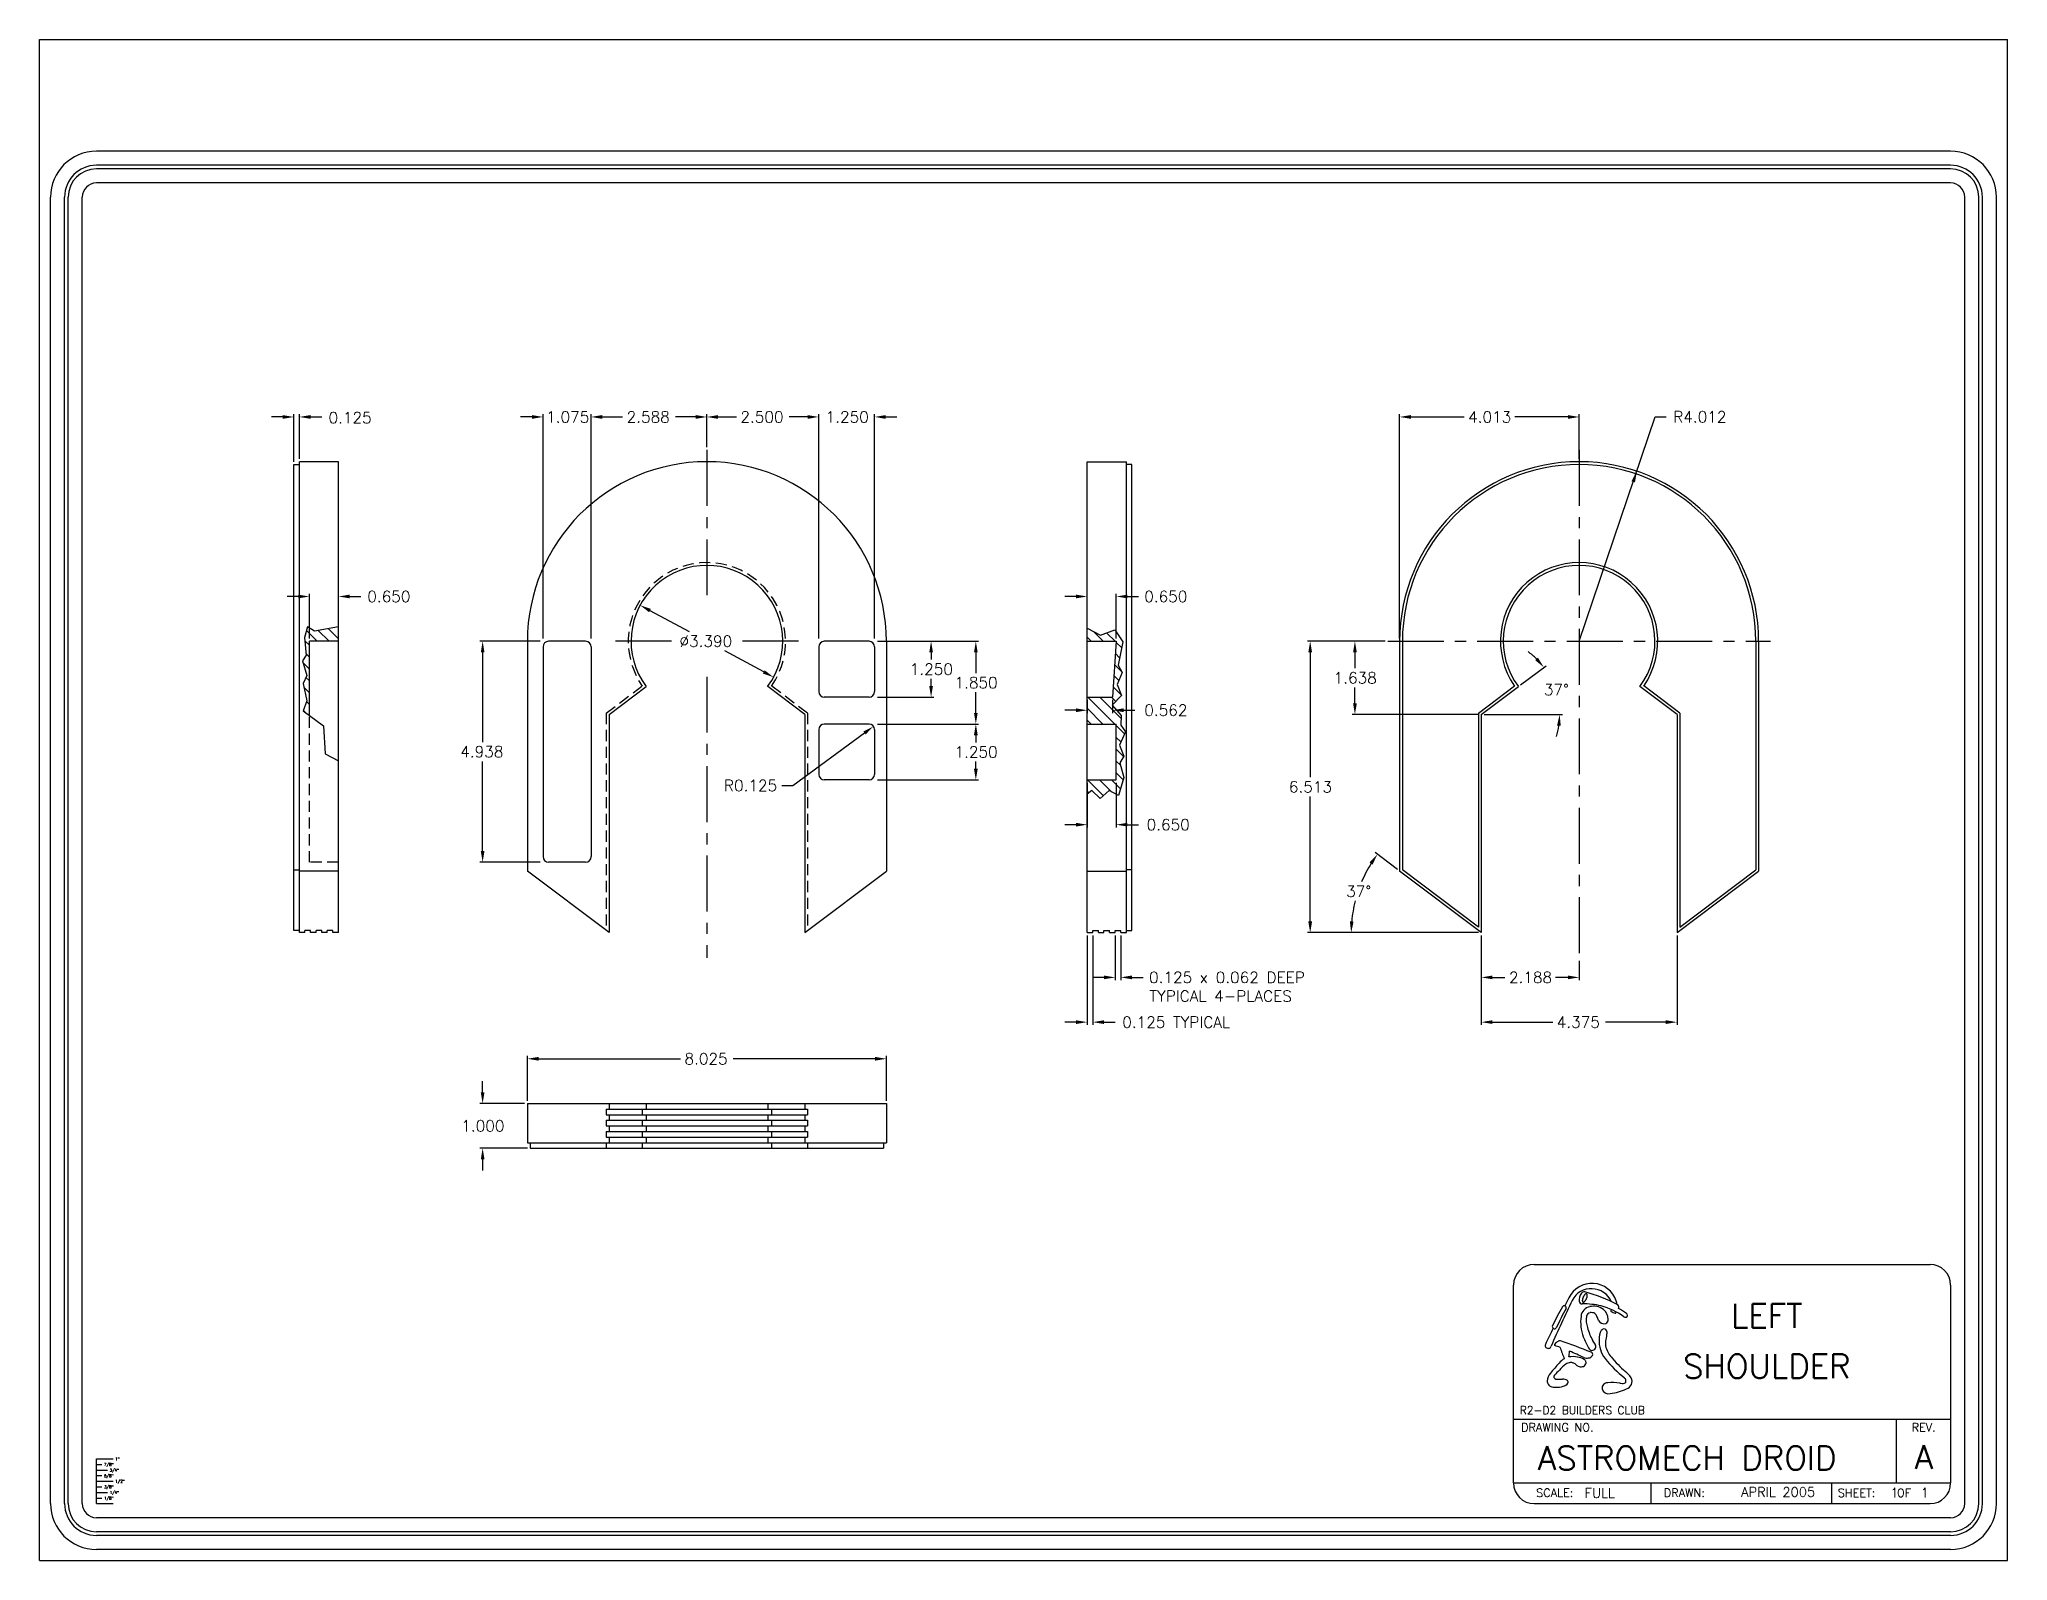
# Model space of a CAD drawing. Extents: x 0 to 44, y 0 to 34.
import ezdxf
from ezdxf.enums import TextEntityAlignment as Align

# ---------------------------------------------------------------- set-up
doc = ezdxf.new("R2010")
doc.units = 0
doc.linetypes.add('CENTER', pattern=[2, 1.25, -0.25, 0.25, -0.25])
doc.linetypes.add('HIDDEN', pattern=[0.375, 0.25, -0.125])
doc.layers.get('0').update_dxf_attribs({"linetype": 'CONTINUOUS'})
for name, color, linetype in [('DIMENSIONS', 1, 'CONTINUOUS'), ('FORM', 5, 'CONTINUOUS'), ('SHOULDER_-_LEFT', 7, 'CONTINUOUS')]:
    doc.layers.add(name, color=color, linetype=linetype)
doc.styles.get("Standard").update_dxf_attribs({"font": 'simplex.shx'})

msp = doc.modelspace()

# ---------------------------------------------------------------- linework, layer by layer
for p, q in [((0, 0), (0, 34)), ((0, 34), (44, 34)), ((44, 0), (44, 34)), ((1.274, 1.274), (1.274, 2.274)), ((1.274, 2.274), (1.649, 2.274)), ((1.274, 2.149), (1.399, 2.149)), ((1.274, 2.024), (1.524, 2.024)), ((1.274, 1.899), (1.399, 1.899)), ((1.274, 1.774), (1.649, 1.774)), ((1.274, 1.649), (1.399, 1.649)), ((1.274, 1.524), (1.524, 1.524)), ((1.274, 1.399), (1.399, 1.399)), ((1.274, 1.274), (1.649, 1.274)), ((0, 0), (44, 0))]:
    msp.add_line(p, q)
at = {"layer": 'DIMENSIONS'}
for p, q in [((5.437, 25.561), (5.187, 25.561)), ((5.687, 24.561), (5.687, 25.623)), ((5.812, 24.623), (5.812, 25.623)), ((6.062, 25.561), (6.312, 25.561)), ((11.009, 25.561), (10.759, 25.561)), ((11.259, 20.611), (11.259, 25.623)), ((12.334, 20.611), (12.334, 25.623)), ((12.334, 20.611), (12.334, 25.623)), ((12.584, 25.561), (12.834, 25.561)), ((12.584, 25.561), (13.038, 25.561)), ((14.672, 25.561), (14.218, 25.561)), ((14.922, 24.888), (14.922, 25.623)), ((14.922, 24.888), (14.922, 25.623)), ((15.172, 25.561), (15.582, 25.561)), ((17.172, 25.561), (16.762, 25.561)), ((17.172, 25.561), (16.922, 25.561)), ((17.422, 20.611), (17.422, 25.623)), ((17.422, 20.611), (17.422, 25.623)), ((18.672, 20.611), (18.672, 25.623)), ((18.922, 25.561), (19.172, 25.561)), ((30.409, 20.611), (30.409, 25.623)), ((30.659, 25.561), (31.849, 25.561)), ((34.171, 25.561), (32.981, 25.561)), ((34.421, 24.623), (34.421, 25.623)), ((34.421, 20.548), (36.122, 25.561)), ((36.122, 25.561), (36.368, 25.561)), ((6.037, 20.611), (6.037, 21.611)), ((6.687, 20.611), (6.687, 21.611)), ((23.424, 20.611), (23.424, 21.611)), ((24.074, 20.611), (24.074, 21.611)), ((5.787, 21.548), (5.537, 21.548)), ((6.937, 21.548), (7.187, 21.548)), ((13.65, 21.234), (14.523, 20.763)), ((23.174, 21.548), (22.924, 21.548)), ((24.324, 21.548), (24.574, 21.548)), ((11.196, 20.548), (9.847, 20.548)), ((9.909, 20.298), (9.909, 18.294)), ((16.194, 19.863), (15.321, 20.333)), ((18.734, 20.548), (20.997, 20.548)), ((18.734, 20.548), (19.997, 20.548)), ((19.934, 20.298), (19.934, 20.138)), ((20.934, 20.298), (20.934, 19.838)), ((30.082, 20.548), (28.346, 20.548)), ((28.409, 20.298), (28.409, 17.507)), ((30.082, 20.548), (29.346, 20.548)), ((29.409, 20.298), (29.409, 19.944)), ((33.113, 19.573), (33.683, 20.002)), ((19.934, 19.548), (19.934, 19.708)), ((20.934, 18.948), (20.934, 19.408)), ((29.409, 19.16), (29.409, 19.514)), ((18.734, 19.298), (19.997, 19.298)), ((23.174, 19.006), (22.924, 19.006)), ((23.424, 19.236), (23.424, 18.944)), ((23.986, 19.236), (23.986, 18.944)), ((24.236, 19.006), (24.486, 19.006)), ((16.847, 17.323), (18.446, 18.499)), ((18.734, 18.698), (20.997, 18.698)), ((18.734, 18.698), (20.997, 18.698)), ((32.171, 18.91), (29.346, 18.91)), ((32.296, 18.91), (34.049, 18.91)), ((20.934, 18.448), (20.934, 18.288)), ((9.909, 15.86), (9.909, 17.864)), ((20.934, 17.698), (20.934, 17.858)), ((16.597, 17.323), (16.847, 17.323)), ((18.734, 17.448), (20.997, 17.448)), ((23.424, 17.386), (23.424, 16.386)), ((24.074, 17.386), (24.074, 16.386)), ((28.409, 14.285), (28.409, 17.077)), ((23.174, 16.448), (22.924, 16.448)), ((24.324, 16.448), (24.574, 16.448)), ((11.196, 15.61), (9.847, 15.61)), ((30.359, 15.448), (29.861, 15.823)), ((23.424, 13.973), (23.424, 11.973)), ((23.549, 13.973), (23.549, 11.973)), ((24.049, 13.973), (24.049, 12.973)), ((24.174, 13.973), (24.174, 12.973)), ((32.171, 14.035), (28.346, 14.035)), ((32.234, 13.973), (32.234, 11.973)), ((32.234, 13.973), (32.234, 12.973)), ((36.609, 13.973), (36.609, 11.973)), ((34.421, 13.409), (34.421, 12.973)), ((23.799, 13.035), (23.549, 13.035)), ((24.424, 13.035), (24.674, 13.035)), ((32.484, 13.035), (32.762, 13.035)), ((34.171, 13.035), (33.894, 13.035)), ((23.174, 12.035), (22.924, 12.035)), ((23.799, 12.035), (24.049, 12.035)), ((32.484, 12.035), (33.831, 12.035)), ((36.359, 12.035), (35.011, 12.035)), ((10.909, 10.279), (10.909, 11.279)), ((11.159, 11.216), (14.332, 11.216)), ((18.684, 11.216), (15.512, 11.216)), ((18.934, 10.279), (18.934, 11.279)), ((9.909, 10.466), (9.909, 10.716)), ((10.847, 10.216), (9.847, 10.216)), ((10.909, 9.216), (9.847, 9.216)), ((9.909, 8.966), (9.909, 8.716))]:
    msp.add_line(p, q, dxfattribs=at)
for centre, radius, start, end in [((32.234, 18.91), 1.752, 45.1824, 53.3649), ((32.234, 18.91), 1.752, 343.6351, 351.8176), ((32.234, 14.035), 2.908, 147.9267, 156.9689), ((32.234, 14.035), 2.908, 165.9139, 175.0733)]:
    msp.add_arc(centre, radius, start, end, dxfattribs=at)
for points in [[(5.437, 25.603), (5.437, 25.519), (5.687, 25.561)], [(6.062, 25.603), (6.062, 25.519), (5.812, 25.561)], [(11.009, 25.603), (11.009, 25.519), (11.259, 25.561)], [(12.584, 25.603), (12.584, 25.519), (12.334, 25.561)], [(12.584, 25.603), (12.584, 25.519), (12.334, 25.561)], [(14.672, 25.603), (14.672, 25.519), (14.922, 25.561)], [(15.172, 25.603), (15.172, 25.519), (14.922, 25.561)], [(17.172, 25.603), (17.172, 25.519), (17.422, 25.561)], [(17.172, 25.603), (17.172, 25.519), (17.422, 25.561)], [(18.922, 25.603), (18.922, 25.519), (18.672, 25.561)], [(30.659, 25.603), (30.659, 25.519), (30.409, 25.561)], [(34.171, 25.603), (34.171, 25.519), (34.421, 25.561)], [(35.591, 24.125), (35.67, 24.098), (35.711, 24.348)], [(5.787, 21.59), (5.787, 21.507), (6.037, 21.548)], [(6.937, 21.59), (6.937, 21.507), (6.687, 21.548)], [(23.174, 21.59), (23.174, 21.507), (23.424, 21.548)], [(24.324, 21.59), (24.324, 21.507), (24.074, 21.548)], [(13.67, 21.271), (13.63, 21.197), (13.43, 21.353)], [(9.951, 20.298), (9.868, 20.298), (9.909, 20.548)], [(19.976, 20.298), (19.893, 20.298), (19.934, 20.548)], [(20.976, 20.298), (20.893, 20.298), (20.934, 20.548)], [(28.367, 20.298), (28.451, 20.298), (28.409, 20.548)], [(29.367, 20.298), (29.451, 20.298), (29.409, 20.548)], [(16.214, 19.899), (16.174, 19.826), (16.414, 19.744)], [(33.5, 20.181), (33.438, 20.126), (33.633, 19.965)], [(19.976, 19.548), (19.893, 19.548), (19.934, 19.298)], [(20.976, 18.948), (20.893, 18.948), (20.934, 18.698)], [(23.174, 19.048), (23.174, 18.965), (23.424, 19.006)], [(24.236, 19.048), (24.236, 18.965), (23.986, 19.006)], [(29.367, 19.16), (29.451, 19.16), (29.409, 18.91)], [(18.421, 18.533), (18.471, 18.466), (18.648, 18.647)], [(20.976, 18.448), (20.893, 18.448), (20.934, 18.698)], [(33.927, 18.664), (34.01, 18.658), (33.986, 18.91)], [(20.976, 17.698), (20.893, 17.698), (20.934, 17.448)], [(23.174, 16.49), (23.174, 16.407), (23.424, 16.448)], [(24.324, 16.49), (24.324, 16.407), (24.074, 16.448)], [(9.951, 15.86), (9.868, 15.86), (9.909, 15.61)], [(29.735, 15.603), (29.804, 15.556), (29.911, 15.786)], [(28.367, 14.285), (28.451, 14.285), (28.409, 14.035)], [(29.378, 14.283), (29.295, 14.287), (29.326, 14.035)], [(23.799, 13.077), (23.799, 12.994), (24.049, 13.035)], [(24.424, 13.077), (24.424, 12.994), (24.174, 13.035)], [(32.484, 13.077), (32.484, 12.994), (32.234, 13.035)], [(34.171, 13.077), (34.171, 12.994), (34.421, 13.035)], [(23.174, 12.077), (23.174, 11.994), (23.424, 12.035)], [(23.799, 12.077), (23.799, 11.994), (23.549, 12.035)], [(32.484, 12.077), (32.484, 11.994), (32.234, 12.035)], [(36.359, 12.077), (36.359, 11.994), (36.609, 12.035)], [(11.159, 11.258), (11.159, 11.175), (10.909, 11.216)], [(18.684, 11.258), (18.684, 11.175), (18.934, 11.216)], [(9.868, 10.466), (9.951, 10.466), (9.909, 10.216)], [(9.868, 8.966), (9.951, 8.966), (9.909, 9.216)]]:
    msp.add_solid(points, dxfattribs=at)
at = {"layer": 'FORM'}
for p, q in [((42.726, 31.5), (1.274, 31.5)), ((42.726, 31.185), (1.274, 31.185)), ((42.726, 31.106), (1.274, 31.106)), ((0.25, 1.274), (0.25, 30.476)), ((0.565, 1.274), (0.565, 30.476)), ((0.644, 1.274), (0.644, 30.476)), ((0.959, 1.274), (0.959, 30.476)), ((42.726, 30.791), (1.274, 30.791)), ((43.041, 1.274), (43.041, 30.476)), ((43.356, 1.274), (43.356, 30.476)), ((43.435, 1.274), (43.435, 30.476)), ((43.75, 1.274), (43.75, 30.476)), ((42.726, 0.959), (1.274, 0.959)), ((42.726, 0.644), (1.274, 0.644)), ((42.726, 0.565), (1.274, 0.565)), ((42.726, 0.25), (1.274, 0.25))]:
    msp.add_line(p, q, dxfattribs=at)
at = {"layer": 'FORM', "linetype": 'CONTINUOUS'}
for p, q in [((33.416, 6.62), (42.265, 6.62)), ((32.955, 1.735), (32.955, 6.159)), ((42.726, 6.159), (42.726, 1.735)), ((32.955, 3.163), (42.726, 3.163)), ((41.508, 3.163), (41.508, 1.735)), ((32.955, 1.735), (42.726, 1.735)), ((36.026, 1.735), (36.026, 1.274)), ((40.065, 1.729), (40.065, 1.268)), ((33.416, 1.274), (42.265, 1.274))]:
    msp.add_line(p, q, dxfattribs=at)
at = {"layer": 'FORM', "color": 1}
msp.add_polyline3d([(34.588, 5.963, 0), (34.586, 5.964, 0), (34.584, 5.965, 0), (34.582, 5.965, 0), (34.58, 5.965, 0), (34.578, 5.965, 0), (34.575, 5.964, 0), (34.573, 5.964, 0), (34.571, 5.963, 0), (34.568, 5.962, 0), (34.566, 5.96, 0), (34.563, 5.959, 0), (34.56, 5.957, 0), (34.558, 5.955, 0), (34.555, 5.953, 0), (34.552, 5.951, 0), (34.55, 5.948, 0), (34.547, 5.946, 0), (34.544, 5.943, 0), (34.541, 5.94, 0), (34.539, 5.936, 0), (34.536, 5.933, 0), (34.533, 5.929, 0), (34.531, 5.926, 0), (34.528, 5.922, 0), (34.526, 5.918, 0), (34.523, 5.914, 0), (34.521, 5.91, 0), (34.519, 5.906, 0), (34.516, 5.901, 0), (34.514, 5.897, 0), (34.512, 5.893, 0), (34.51, 5.888, 0), (34.508, 5.884, 0), (34.506, 5.879, 0), (34.504, 5.874, 0), (34.503, 5.87, 0), (34.501, 5.865, 0), (34.5, 5.861, 0), (34.498, 5.856, 0), (34.497, 5.852, 0), (34.496, 5.847, 0), (34.495, 5.843, 0), (34.495, 5.838, 0), (34.494, 5.834, 0), (34.493, 5.83, 0), (34.493, 5.826, 0), (34.493, 5.822, 0), (34.492, 5.818, 0), (34.492, 5.814, 0), (34.492, 5.811, 0), (34.493, 5.807, 0), (34.493, 5.804, 0), (34.494, 5.801, 0), (34.494, 5.798, 0), (34.495, 5.795, 0), (34.496, 5.793, 0), (34.497, 5.79, 0), (34.498, 5.788, 0), (34.499, 5.786, 0), (34.501, 5.784, 0), (34.502, 5.783, 0), (34.504, 5.781, 0), (34.506, 5.78, 0), (34.507, 5.779, 0), (34.509, 5.779, 0), (34.511, 5.778, 0), (34.513, 5.778, 0), (34.516, 5.778, 0), (34.518, 5.778, 0), (34.52, 5.779, 0), (34.523, 5.779, 0), (34.525, 5.78, 0), (34.527, 5.781, 0), (34.53, 5.782, 0), (34.533, 5.784, 0), (34.535, 5.786, 0), (34.538, 5.788, 0), (34.541, 5.79, 0), (34.543, 5.792, 0), (34.546, 5.795, 0), (34.549, 5.797, 0), (34.551, 5.8, 0), (34.554, 5.803, 0), (34.557, 5.806, 0), (34.559, 5.81, 0), (34.562, 5.813, 0), (34.565, 5.817, 0), (34.567, 5.821, 0), (34.57, 5.825, 0), (34.572, 5.829, 0), (34.575, 5.833, 0), (34.577, 5.837, 0), (34.579, 5.841, 0), (34.581, 5.846, 0), (34.584, 5.85, 0), (34.586, 5.855, 0), (34.588, 5.859, 0), (34.589, 5.864, 0), (34.591, 5.868, 0), (34.593, 5.873, 0), (34.594, 5.878, 0), (34.596, 5.882, 0), (34.597, 5.887, 0), (34.598, 5.891, 0), (34.599, 5.896, 0), (34.6, 5.9, 0), (34.601, 5.904, 0), (34.602, 5.909, 0), (34.602, 5.913, 0), (34.603, 5.917, 0), (34.603, 5.921, 0), (34.603, 5.925, 0), (34.603, 5.928, 0), (34.603, 5.932, 0), (34.603, 5.935, 0), (34.602, 5.939, 0), (34.602, 5.942, 0), (34.601, 5.945, 0), (34.6, 5.947, 0), (34.6, 5.95, 0), (34.599, 5.952, 0), (34.597, 5.955, 0), (34.596, 5.957, 0), (34.595, 5.958, 0), (34.593, 5.96, 0), (34.592, 5.961, 0), (34.59, 5.963, 0), (34.588, 5.963, 0)], dxfattribs=at)
at = {"layer": 'FORM'}
for centre, radius, start, end in [((1.274, 30.476), 1.024, 90, 180), ((42.726, 30.476), 1.024, 0, 90), ((1.274, 30.476), 0.709, 90, 180), ((1.274, 30.476), 0.63, 90, 180), ((42.726, 30.476), 0.709, 0, 90), ((42.726, 30.476), 0.63, 0, 90), ((1.274, 30.476), 0.315, 90, 180), ((42.726, 30.476), 0.315, 0, 90), ((1.274, 1.274), 1.024, 180, 270), ((1.274, 1.274), 0.709, 180, 270), ((1.274, 1.274), 0.63, 180, 270), ((1.274, 1.274), 0.315, 180, 270), ((42.726, 1.274), 1.024, 270, 0), ((42.726, 1.274), 0.709, 270, 0), ((42.726, 1.274), 0.63, 270, 0), ((42.726, 1.274), 0.315, 270, 0)]:
    msp.add_arc(centre, radius, start, end, dxfattribs=at)
at = {"layer": 'FORM', "linetype": 'CONTINUOUS'}
for centre, start, end in [((33.416, 6.159), 90, 180), ((42.265, 6.159), 360, 90), ((33.416, 1.735), 180, 270), ((42.265, 1.735), 270, 0)]:
    msp.add_arc(centre, 0.461, start, end, dxfattribs=at)
at = {"layer": 'FORM', "color": 7}
for centre, radius, start, end in [((34.709, 5.626), 0.57, 18.2326, 154.6361), ((53.368, -3.673), 21.326, 153.5831, 156.6069), ((50.288, -2.564), 18.17, 152.341, 152.9694), ((34.678, 5.629), 0.45, 85.4854, 155.5007), ((34.698, 5.595), 0.483, 23.4687, 88.1516), ((34.88, 5.685), 0.389, 5.638, 17.7915), ((35.41, 5.331), 0.955, 172.3003, 200.1263), ((34.701, 5.441), 0.238, 99.8697, 175.5952), ((35.146, 5.377), 0.566, 171.5259, 197.4947), ((34.684, 5.445), 0.0983, 100.0375, 170.9848), ((34.744, 5.312), 0.374, 54.1043, 102.9674), ((34.686, 5.304), 0.239, 68.785, 94.7421), ((34.653, 5.395), 0.178, 20.1831, 47.8338), ((34.351, 5.238), 0.517, 14.2811, 24.9473), ((34.976, 5.438), 0.143, 210.2865, 287.2592), ((34.765, 5.385), 0.303, 0.8907, 49.1139), ((34.988, 5.376), 0.0806, 291.9673, 10.2011), ((35.144, 5.582), 0.0146, 157.3748, 243.1832), ((34.903, 5.703), 0.255, 333.247, 339.1268), ((35.483, 6.207), 0.725, 241.5397, 249.3399), ((35.23, 5.536), 0.00803, 246.7424, 343.5507), ((34.88, 5.685), 0.389, 336.9972, 341.1119), ((50.491, -3.156), 18.625, 153.3711, 154.604), ((33.886, 4.825), 0.0188, 120.5491, 251.4839), ((34.236, 4.481), 0.508, 124.2548, 135.0129), ((33.989, 4.862), 0.0556, 76.4452, 134.3635), ((27.873, -12.493), 18.456, 68.3272, 70.6061), ((36.093, 5.598), 1.688, 200.6463, 210.0465), ((35.799, 5.534), 1.236, 195.3231, 209.2908), ((33.768, 4.29), 1.148, 28.4319, 33.8655), ((35.492, 4.9), 0.624, 175.9752, 218.045), ((35.228, 4.963), 0.359, 149.9608, 183.0164), ((34.977, 5.11), 0.0679, 69.7642, 151.8988), ((34.969, 5.106), 0.0753, 357.6694, 65.2511), ((35.602, 4.852), 0.592, 162.8186, 185.355), ((34.792, 5.091), 0.253, 345.3619, 2.6057), ((33.729, 4.81), 0.0672, 161.1287, 346.893), ((37.148, 1.501), 4.309, 137.4564, 141.4055), ((31.36, -2.203), 7.449, 69.2866, 70.2231), ((34.351, 4.087), 0.5, 121.505, 139.0958), ((36.267, 5.482), 2.383, 197.5192, 203.9815), ((34.224, 4.253), 0.172, 90, 125.5975), ((33.485, 4.721), 0.724, 346.5241, 356.715), ((34.28, 3.885), 0.674, 81.0168, 97.6796), ((31.36, -2.203), 7.449, 64.8574, 67.5151), ((34.243, 4.325), 0.102, 63.4627, 100.742), ((34.251, 4.271), 0.15, 50.0038, 75.5417), ((34.323, 4.152), 0.403, 58.748, 81.1062), ((34.592, 4.676), 0.152, 243.4858, 285.1066), ((34.507, 4.431), 0.0703, 329.1857, 69.5272), ((34.71, 4.784), 0.0846, 201.5645, 38.0941), ((34.615, 4.655), 0.127, 277.7873, 324.4296), ((34.676, 4.61), 0.0501, 325.5245, 75.3405), ((37.473, 6.561), 3.209, 219.6028, 230.5002), ((35.536, 4.912), 0.536, 192.3535, 222.302), ((37.382, 6.4), 2.906, 219.5063, 228.4276), ((34.025, 3.988), 0.317, 140.5469, 175.5193), ((33.799, 4.011), 0.091, 178.8843, 204.47), ((33.827, 3.998), 0.113, 192.6455, 248.2224), ((33.895, 4.108), 0.0418, 124.2549, 201.2233), ((33.906, 4.113), 0.0547, 201.8253, 267.1645), ((35.428, 2.785), 2.066, 134.541, 138.9147), ((33.975, 4.545), 0.491, 261.666, 278.334), ((34.642, 3.697), 0.868, 126.6804, 139.7871), ((34.051, 3.88), 0.179, 52.9907, 91.7489), ((34.022, 4.074), 0.183, 283.5752, 324.5897), ((34.126, 3.987), 0.0487, 337.1416, 47.565), ((34.52, 4.537), 0.23, 221.1819, 237.6838), ((34.46, 4.516), 0.184, 250.0839, 281.7545), ((34.486, 4.42), 0.0851, 277.7057, 342.6988), ((35.057, 3.851), 0.125, 88.4325, 186.6263), ((35.163, 2.854), 1.126, 81.4266, 95.2081), ((35.396, 4.265), 0.304, 257.5181, 277.231), ((35.372, 4.007), 0.0986, 12.0254, 52.1436), ((35.413, 4.015), 0.0561, 292.2603, 12.8674), ((35.14, 3.799), 0.53, 32.9711, 53.7284), ((35.427, 4.006), 0.177, 287.7475, 27.3521), ((33.876, 4.091), 0.218, 245.4026, 275.4098), ((33.872, 4.705), 0.832, 271.6993, 283.3954), ((35.077, 3.877), 0.149, 195.7266, 285.3807), ((34.901, 5.194), 1.476, 278.3733, 293.1521)]:
    msp.add_arc(centre, radius, start, end, dxfattribs=at)
at = {"layer": 'FORM', "color": 5}
for centre, radius, start, end in [((34.699, 5.819), 0.277, 145.6086, 184.3667), ((34.486, 5.802), 0.0631, 183.998, 273.3138), ((34.529, 5.938), 0.0687, 75.2447, 147.693), ((34.477, 3.568), 2.171, 78.393, 89.648), ((33.71, 2.794), 3.318, 61.6372, 75.392), ((37.446, 3.583), 3.987, 148.4149, 155.1985), ((38.218, 3.311), 4.702, 150.4088, 156.2074), ((34.089, 5.651), 0.0441, 335.3232, 152.6722), ((34.452, 4.07), 1.688, 54.9325, 74.1529), ((35.223, 5.658), 0.0839, 342.6983, 41.6728), ((34.899, 4.763), 0.959, 52.7669, 65.0636), ((35.454, 5.487), 0.0471, 227.6203, 57.4121), ((33.871, 5.232), 0.0503, 152.1811, 330.991)]:
    msp.add_arc(centre, radius, start, end, dxfattribs=at)
at = {"layer": 'SHOULDER_-_LEFT', "linetype": 'CENTER'}
for p, q in [((14.922, 24.825), (14.922, 21.34)), ((34.421, 24.825), (34.421, 13.471)), ((14.13, 20.548), (12.874, 20.548)), ((16.97, 20.548), (15.714, 20.548)), ((30.145, 20.548), (38.698, 20.548)), ((14.922, 19.756), (14.922, 13.471))]:
    msp.add_line(p, q, dxfattribs=at)
at = {"layer": 'SHOULDER_-_LEFT'}
for p, q in [((5.687, 14.083), (5.687, 24.498)), ((5.687, 24.498), (5.812, 24.498)), ((5.812, 14.035), (5.812, 24.561)), ((6.687, 24.561), (5.812, 24.561)), ((6.687, 14.035), (6.687, 24.561)), ((23.424, 14.035), (23.424, 24.561)), ((23.424, 24.561), (24.299, 24.561)), ((24.299, 14.035), (24.299, 24.561)), ((24.424, 24.498), (24.299, 24.498)), ((24.424, 14.083), (24.424, 24.498)), ((5.992, 20.869), (5.929, 20.632)), ((6.211, 20.548), (5.971, 20.789)), ((6.15, 20.774), (5.992, 20.869)), ((6.687, 20.869), (6.15, 20.774)), ((6.477, 20.548), (6.236, 20.789)), ((6.687, 20.603), (6.461, 20.829)), ((6.687, 20.868), (6.686, 20.869)), ((23.424, 20.84), (23.725, 20.681)), ((23.781, 20.548), (23.562, 20.768)), ((23.725, 20.681), (24.044, 20.801)), ((24.046, 20.548), (23.862, 20.732)), ((24.044, 20.801), (24.223, 20.532)), ((5.929, 20.632), (5.961, 20.238)), ((6.037, 20.458), (5.935, 20.56)), ((6.037, 20.192), (5.958, 20.272)), ((6.037, 18.891), (6.037, 20.548)), ((6.687, 20.548), (6.037, 20.548)), ((10.909, 20.548), (10.909, 15.411)), ((11.259, 20.423), (11.259, 15.735)), ((12.209, 20.548), (11.384, 20.548)), ((12.334, 20.423), (12.334, 15.735)), ((17.422, 20.423), (17.422, 19.423)), ((18.547, 20.548), (17.547, 20.548)), ((18.672, 20.423), (18.672, 19.423)), ((18.934, 20.548), (18.934, 15.411)), ((23.516, 20.548), (23.424, 20.64)), ((23.424, 20.548), (24.074, 20.548)), ((24.074, 20.548), (23.986, 19.298)), ((24.149, 20.181), (24.055, 20.275)), ((24.195, 20.399), (24.072, 20.522)), ((24.223, 20.532), (24.114, 20.015)), ((30.409, 20.548), (30.409, 15.411)), ((30.471, 20.548), (30.471, 15.442)), ((38.371, 20.548), (38.371, 15.442)), ((38.434, 20.548), (38.434, 15.411)), ((5.961, 20.238), (5.882, 20.112)), ((5.882, 20.112), (5.976, 19.781)), ((6.037, 19.927), (5.893, 20.071)), ((24.186, 19.878), (24.037, 20.027)), ((24.203, 19.846), (24.094, 19.578)), ((24.114, 20.015), (24.203, 19.846)), ((5.976, 19.781), (5.897, 19.607)), ((5.897, 19.607), (5.976, 19.213)), ((6.037, 19.397), (5.915, 19.519)), ((6.037, 19.662), (5.958, 19.741)), ((12.734, 18.91), (13.563, 19.535)), ((17.109, 18.91), (16.281, 19.535)), ((24.192, 19.342), (24.002, 19.532)), ((24.131, 19.668), (24.02, 19.779)), ((24.094, 19.578), (24.193, 19.339)), ((32.171, 18.942), (32.976, 19.548)), ((32.234, 18.91), (33.063, 19.535)), ((36.609, 18.91), (35.78, 19.535)), ((36.671, 18.942), (35.867, 19.548)), ((5.976, 19.213), (5.897, 18.992)), ((5.897, 18.992), (6.355, 18.661)), ((5.95, 18.954), (5.901, 19.002)), ((6.037, 19.132), (5.971, 19.198)), ((18.547, 19.298), (17.547, 19.298)), ((23.424, 19.298), (23.986, 19.298)), ((23.775, 18.698), (23.424, 19.049)), ((24.04, 18.698), (23.44, 19.298)), ((24.18, 18.823), (23.705, 19.298)), ((24.064, 19.204), (23.97, 19.298)), ((24.193, 19.339), (23.984, 19.12)), ((23.984, 19.12), (24.183, 18.892)), ((32.171, 18.942), (32.171, 14.161)), ((36.671, 18.942), (36.671, 14.161)), ((6.355, 18.661), (6.387, 18.03)), ((12.734, 18.91), (12.734, 14.035)), ((17.109, 18.91), (17.109, 14.035)), ((17.422, 18.573), (17.422, 17.573)), ((18.547, 18.698), (17.547, 18.698)), ((18.672, 18.573), (18.672, 17.573)), ((23.51, 18.698), (23.424, 18.784)), ((23.424, 18.698), (24.074, 18.698)), ((24.074, 17.448), (24.074, 18.698)), ((24.261, 18.477), (24.074, 18.664)), ((24.283, 18.524), (24.143, 18.226)), ((24.183, 18.892), (24.173, 18.673)), ((24.173, 18.673), (24.283, 18.524)), ((32.234, 18.91), (32.234, 14.035)), ((36.609, 18.91), (36.609, 14.035)), ((24.177, 18.297), (24.074, 18.399)), ((24.238, 17.969), (24.074, 18.134)), ((24.143, 18.226), (24.243, 17.977)), ((6.387, 18.03), (6.687, 17.873)), ((24.168, 17.775), (24.074, 17.869)), ((24.228, 17.45), (24.074, 17.604)), ((24.243, 17.977), (24.153, 17.828)), ((24.153, 17.828), (24.243, 17.5)), ((18.547, 17.448), (17.547, 17.448)), ((23.424, 17.448), (24.074, 17.448)), ((23.526, 17.212), (23.424, 17.132)), ((23.458, 17.159), (23.424, 17.193)), ((23.786, 17.096), (23.434, 17.448)), ((23.715, 17.033), (23.526, 17.212)), ((23.959, 17.188), (23.699, 17.448)), ((23.915, 17.212), (23.715, 17.033)), ((24.124, 17.102), (23.915, 17.212)), ((24.167, 17.246), (23.964, 17.448)), ((24.243, 17.5), (24.124, 17.102)), ((5.687, 15.442), (5.812, 15.442)), ((6.687, 15.411), (5.812, 15.411)), ((12.734, 14.035), (10.909, 15.411)), ((12.209, 15.61), (11.384, 15.61)), ((17.109, 14.035), (18.934, 15.411)), ((23.424, 15.411), (24.299, 15.411)), ((24.424, 15.442), (24.299, 15.442)), ((32.234, 14.035), (30.409, 15.411)), ((32.171, 14.161), (30.471, 15.442)), ((36.609, 14.035), (38.434, 15.411)), ((36.671, 14.161), (38.371, 15.442)), ((5.812, 14.083), (5.687, 14.083)), ((6.062, 14.083), (5.937, 14.083)), ((5.937, 14.035), (5.937, 14.083)), ((6.062, 14.035), (6.062, 14.083)), ((6.187, 14.035), (6.187, 14.083)), ((6.312, 14.083), (6.187, 14.083)), ((6.312, 14.035), (6.312, 14.083)), ((6.562, 14.083), (6.437, 14.083)), ((6.437, 14.035), (6.437, 14.083)), ((6.562, 14.035), (6.562, 14.083)), ((23.549, 14.083), (23.674, 14.083)), ((23.549, 14.035), (23.549, 14.083)), ((23.674, 14.035), (23.674, 14.083)), ((23.799, 14.083), (23.924, 14.083)), ((23.799, 14.035), (23.799, 14.083)), ((23.924, 14.035), (23.924, 14.083)), ((24.049, 14.083), (24.174, 14.083)), ((24.049, 14.035), (24.049, 14.083)), ((24.174, 14.035), (24.174, 14.083)), ((24.299, 14.083), (24.424, 14.083)), ((5.937, 14.035), (5.812, 14.035)), ((6.187, 14.035), (6.062, 14.035)), ((6.437, 14.035), (6.312, 14.035)), ((6.687, 14.035), (6.562, 14.035)), ((23.424, 14.035), (23.549, 14.035)), ((23.674, 14.035), (23.799, 14.035)), ((23.924, 14.035), (24.049, 14.035)), ((24.174, 14.035), (24.299, 14.035)), ((10.909, 10.216), (10.909, 9.341)), ((10.909, 10.216), (18.934, 10.216)), ((12.734, 10.216), (12.734, 10.091)), ((13.563, 10.216), (13.563, 10.091)), ((16.281, 10.216), (16.281, 10.091)), ((17.109, 10.216), (17.109, 10.091)), ((18.934, 10.216), (18.934, 9.341)), ((12.672, 10.091), (17.172, 10.091)), ((12.672, 10.091), (12.672, 9.966)), ((12.672, 9.966), (17.172, 9.966)), ((12.672, 9.841), (17.172, 9.841)), ((12.672, 9.841), (12.672, 9.716)), ((12.672, 9.716), (17.172, 9.716)), ((12.734, 9.966), (12.734, 9.841)), ((12.734, 9.716), (12.734, 9.591)), ((13.477, 10.091), (13.477, 9.966)), ((13.477, 9.841), (13.477, 9.716)), ((13.563, 9.966), (13.563, 9.841)), ((13.563, 9.716), (13.563, 9.591)), ((16.281, 9.966), (16.281, 9.841)), ((16.281, 9.716), (16.281, 9.591)), ((16.367, 10.091), (16.367, 9.966)), ((16.367, 9.841), (16.367, 9.716)), ((17.109, 9.966), (17.109, 9.841)), ((17.109, 9.716), (17.109, 9.591)), ((17.172, 10.091), (17.172, 9.966)), ((17.172, 9.841), (17.172, 9.716)), ((10.909, 9.341), (18.934, 9.341)), ((10.972, 9.341), (10.972, 9.216)), ((12.672, 9.591), (17.172, 9.591)), ((12.672, 9.591), (12.672, 9.466)), ((12.672, 9.466), (17.172, 9.466)), ((12.672, 9.341), (12.672, 9.216)), ((12.734, 9.466), (12.734, 9.341)), ((13.477, 9.591), (13.477, 9.466)), ((13.477, 9.341), (13.477, 9.216)), ((13.563, 9.466), (13.563, 9.341)), ((16.281, 9.466), (16.281, 9.341)), ((16.367, 9.591), (16.367, 9.466)), ((16.367, 9.341), (16.367, 9.216)), ((17.109, 9.466), (17.109, 9.341)), ((17.172, 9.591), (17.172, 9.466)), ((17.172, 9.341), (17.172, 9.216)), ((18.872, 9.341), (18.872, 9.216)), ((10.972, 9.216), (18.872, 9.216))]:
    msp.add_line(p, q, dxfattribs=at)
at = {"layer": 'SHOULDER_-_LEFT', "linetype": 'HIDDEN'}
for p, q in [((12.672, 18.942), (13.477, 19.548)), ((17.172, 18.942), (16.367, 19.548)), ((12.672, 18.942), (12.672, 14.083)), ((17.172, 18.942), (17.172, 14.083)), ((6.037, 15.61), (6.037, 18.891)), ((6.687, 15.61), (6.037, 15.61))]:
    msp.add_line(p, q, dxfattribs=at)
at = {"layer": 'SHOULDER_-_LEFT'}
for centre, radius, start, end in [((14.922, 20.548), 4.013, 0, 180), ((34.421, 20.548), 4.013, 0, 180), ((34.421, 20.548), 3.95, 0, 180), ((14.922, 20.548), 1.695, 323.2807, 216.7193), ((34.421, 20.548), 1.758, 325.3089, 214.6911), ((34.421, 20.548), 1.695, 323.2807, 216.7193), ((11.384, 20.423), 0.125, 90, 180), ((12.209, 20.423), 0.125, 0, 90), ((17.547, 20.423), 0.125, 90, 180), ((18.547, 20.423), 0.125, 0, 90), ((17.547, 19.423), 0.125, 180, 270), ((18.547, 19.423), 0.125, 270, 360), ((17.547, 18.573), 0.125, 90, 180), ((18.547, 18.573), 0.125, 0, 90), ((17.547, 17.573), 0.125, 180, 270), ((18.547, 17.573), 0.125, 270, 360), ((11.384, 15.735), 0.125, 180, 270), ((12.209, 15.735), 0.125, 270, 0)]:
    msp.add_arc(centre, radius, start, end, dxfattribs=at)
at = {"layer": 'SHOULDER_-_LEFT', "linetype": 'HIDDEN'}
msp.add_arc((14.922, 20.548), 1.758, 325.3089, 214.6911, dxfattribs=at)

# ---------------------------------------------------------------- texts
for s, p in [('1"', (1.698, 2.241)), ('7/8"', (1.448, 2.116)), ('5/8"', (1.448, 1.866)), ('3/4"', (1.573, 1.991)), ('1/2"', (1.698, 1.741)), ('3/8"', (1.448, 1.616)), ('1/8"', (1.448, 1.366)), ('1/4"', (1.573, 1.491))]:
    msp.add_text(s, height=0.0625).set_placement(p)
at = {"layer": 'DIMENSIONS'}
for s, p in [('0.125', (6.464, 25.421)), ('1.075', (11.329, 25.436)), ('2.588', (13.128, 25.436)), ('2.500', (15.672, 25.436)), ('1.250', (17.577, 25.436)), ('4.013', (31.939, 25.436)), ('R4.012', (36.525, 25.438)), ('0.650', (7.331, 21.423)), ('0.650', (24.699, 21.423)), ('∅3.390', (14.309, 20.423)), ('1.250', (19.458, 19.798)), ('1.638', (28.933, 19.604)), ('1.850', (20.458, 19.498)), ('37°', (33.634, 19.341)), ('0.562', (24.701, 18.881)), ('4.938', (9.409, 17.954)), ('1.250', (20.458, 17.948)), ('R0.125', (15.304, 17.198)), ('6.513', (27.933, 17.167)), ('0.650', (24.752, 16.323)), ('37°', (29.214, 14.833)), ('0.125 x 0.062 DEEP', (24.807, 12.91)), ('2.188', (32.852, 12.91)), ('TYPICAL 4-PLACES', (24.816, 12.493)), ('0.125 TYPICAL', (24.208, 11.91)), ('4.375', (33.921, 11.91)), ('8.025', (14.422, 11.091)), ('1.000', (9.433, 9.591))]:
    msp.add_text(s, height=0.25, dxfattribs=at).set_placement(p)
at = {"layer": 'FORM'}
for s, p in [('LEFT', (38.617, 5.206)), ('SHOULDER', (38.617, 4.078))]:
    msp.add_text(s, height=0.5334, dxfattribs=at).set_placement(p, align=Align.CENTER)
at = {"layer": 'FORM', "color": 7}
msp.add_text('R2-D2 BUILDERS CLUB', height=0.17641, dxfattribs=at).set_placement((33.094, 3.274))
at = {"layer": 'FORM', "linetype": 'CONTINUOUS'}
for s, height, p in [('DRAWING NO.', 0.18436, (33.124, 2.887)), ('SCALE:', 0.1844, (33.461, 1.425)), ('DRAWN:', 0.1844, (36.315, 1.424)), ('SHEET:   OF', 0.18436, (40.203, 1.422))]:
    msp.add_text(s, height=height, dxfattribs=at).set_placement(p)
msp.add_text('REV.', height=0.1844, dxfattribs=at).set_placement((42.123, 2.887), align=Align.CENTER)
at = {"layer": 'FORM'}
for s, height, p in [('ASTROMECH DROID', 0.53344, (33.499, 2.027)), ('A', 0.533, (41.922, 2.048)), ('FULL', 0.2134, (34.545, 1.404)), ('1   1', 0.2134, (41.381, 1.41))]:
    msp.add_text(s, height=height, dxfattribs=at).set_placement(p)
msp.add_text('APRIL 2005', height=0.2134, dxfattribs=at).set_placement((39.697, 1.427), align=Align.RIGHT)

doc.saveas('drawing.dxf')
